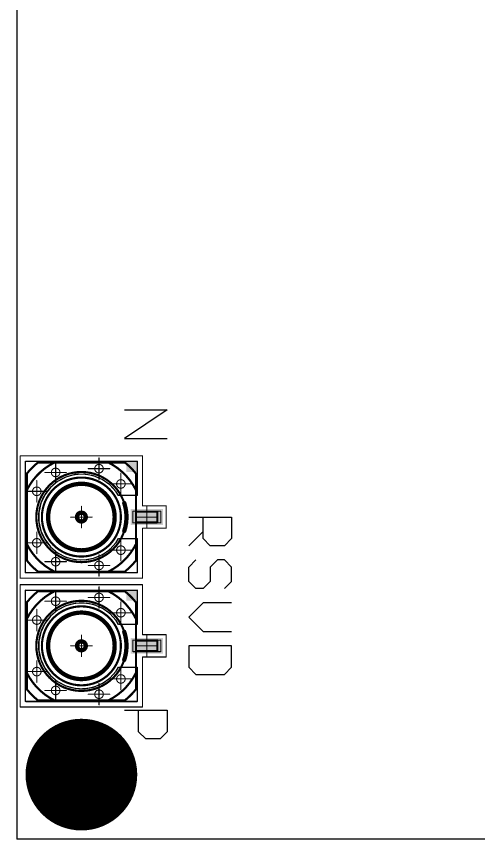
# Model space of a CAD drawing. Header units: millimetres. Extents: x 30 to 73, y 30 to 110.
# Drawn here: x 29.97 to 51.5, y 29.98 to 68.32 of the extents above; entities that cross this region are included whole.
import ezdxf

# ---------------------------------------------------------------- set-up
doc = ezdxf.new("R2010")
doc.units = ezdxf.units.MM
for name, color, linetype in [('BottomLayer', 5, 'Continuous'), ('BottomSolder', 6, 'Continuous'), ('Mechanical1', 6, 'Continuous'), ('Mechanical14', 56, 'Continuous'), ('Mechanical15', 56, 'Continuous'), ('Mechanical8', 56, 'Continuous'), ('MultiLayer', 9, 'Continuous'), ('PadHoleLayer', 156, 'Continuous'), ('TopLayer', 1, 'Continuous'), ('TopOverlay', 2, 'Continuous'), ('TopPaste', 8, 'Continuous'), ('TopSolder', 216, 'Continuous')]:
    doc.layers.add(name, color=color, linetype=linetype)

# ---------------------------------------------------------------- blocks, each defined once
blk = doc.blocks.new('MOLEX_85305_0232_7')
at = {"layer": 'Mechanical14', "const_width": 0.1}
for points in [[(0.25, 3.54), (-0.25, 3.54)], [(-0.25, 2.54), (-0.25, 3.54)], [(0.25, 2.54), (0.25, 3.54)], [(2.027, 2.54), (-2.028, 2.54)], [(-2.54, -2.028), (-2.54, 2.028)], [(2.54, -2.028), (2.54, 2.028)], [(2.027, -2.54), (-2.028, -2.54)]]:
    blk.add_lwpolyline(points, dxfattribs=at)
at = {"layer": 'Mechanical14'}
for points, const_width in [([(-0.275, 3.54, 1), (-0.225, 3.54, 1)], 0.05), ([(-0.275, 3.54, 1), (-0.225, 3.54, 1)], 0.05), ([(0.225, 3.54, 1), (0.275, 3.54, 1)], 0.05), ([(0.225, 3.54, 1), (0.275, 3.54, 1)], 0.05), ([(-2.053, 2.54, 1), (-2.003, 2.54, 1)], 0.05), ([(-2.053, 2.54, 1), (-2.003, 2.54, 1)], 0.05), ([(-1.284, 2.54, 1), (-1.234, 2.54, 1)], 0.05), ([(-0.275, 2.54, 1), (-0.225, 2.54, 1)], 0.05), ([(0.225, 2.54, 1), (0.275, 2.54, 1)], 0.05), ([(1.234, 2.54, 1), (1.284, 2.54, 1)], 0.05), ([(2.002, 2.54, 1), (2.052, 2.54, 1)], 0.05), ([(2.002, 2.54, 1), (2.052, 2.54, 1)], 0.05), ([(-2.565, 2.028, 1), (-2.515, 2.028, 1)], 0.05), ([(-2.565, 2.028, 1), (-2.515, 2.028, 1)], 0.05), ([(2.1, 0, 1), (-2.1, 0, 1)], 0.1), ([(2.515, 2.028, 1), (2.565, 2.028, 1)], 0.05), ([(2.515, 2.028, 1), (2.565, 2.028, 1)], 0.05), ([(1.84, 0, 1), (-1.84, 0, 1)], 0.1), ([(1.55, 0, 1), (-1.55, 0, 1)], 0.1), ([(-2.565, 1.259, 1), (-2.515, 1.259, 1)], 0.05), ([(2.515, 1.259, 1), (2.565, 1.259, 1)], 0.05), ([(-2.125, 0, 1), (-2.075, 0, 1)], 0.05), ([(-1.865, 0, 1), (-1.815, 0, 1)], 0.05), ([(-1.575, 0, 1), (-1.525, 0, 1)], 0.05), ([(0.205, 0, 1), (-0.205, 0, 1)], 0.1), ([(-0.23, 0, 1), (-0.18, 0, 1)], 0.05), ([(0.18, 0, 1), (0.23, 0, 1)], 0.05), ([(1.525, 0, 1), (1.575, 0, 1)], 0.05), ([(1.815, 0, 1), (1.865, 0, 1)], 0.05), ([(2.075, 0, 1), (2.125, 0, 1)], 0.05), ([(-2.565, -1.259, 1), (-2.515, -1.259, 1)], 0.05), ([(2.515, -1.259, 1), (2.565, -1.259, 1)], 0.05), ([(-2.565, -2.028, 1), (-2.515, -2.028, 1)], 0.05), ([(-2.565, -2.028, 1), (-2.515, -2.028, 1)], 0.05), ([(2.515, -2.028, 1), (2.565, -2.028, 1)], 0.05), ([(2.515, -2.028, 1), (2.565, -2.028, 1)], 0.05), ([(-2.053, -2.54, 1), (-2.003, -2.54, 1)], 0.05), ([(-2.053, -2.54, 1), (-2.003, -2.54, 1)], 0.05), ([(-1.284, -2.54, 1), (-1.234, -2.54, 1)], 0.05), ([(1.234, -2.54, 1), (1.284, -2.54, 1)], 0.05), ([(2.002, -2.54, 1), (2.052, -2.54, 1)], 0.05), ([(2.002, -2.54, 1), (2.052, -2.54, 1)], 0.05)]:
    blk.add_lwpolyline(points, format="xyb", close=True, dxfattribs=dict(at, const_width=const_width))
at = {"layer": 'Mechanical14', "const_width": 0.1}
for points in [[(-2.54, 1.259, -0.164024), (-1.259, 2.54)], [(-2.54, 2.028, -0.055923), (-2.028, 2.54)], [(1.259, 2.54, -0.164024), (2.54, 1.259)], [(2.027, 2.54, -0.055923), (2.54, 2.028)], [(-1.259, -2.54, -0.164024), (-2.54, -1.259)], [(2.54, -1.259, -0.164024), (1.259, -2.54)], [(-2.028, -2.54, -0.055923), (-2.54, -2.028)], [(2.54, -2.028, -0.055923), (2.027, -2.54)]]:
    blk.add_lwpolyline(points, format="xyb", dxfattribs=at)
at = {"layer": 'Mechanical15', "const_width": 0.05}
for points in [[(-0.52, 2.85), (-0.52, 3.95)], [(0.52, 3.95), (-0.52, 3.95)], [(0.52, 2.85), (0.52, 3.95)], [(-2.85, -2.85), (-2.85, 2.85)], [(-0.52, 2.85), (-2.85, 2.85)], [(2.85, 2.85), (0.52, 2.85)], [(2.85, -2.85), (2.85, 2.85)], [(2.85, -2.85), (-2.85, -2.85)]]:
    blk.add_lwpolyline(points, dxfattribs=at)
at = {"layer": 'Mechanical15', "const_width": 0.025}
for points in [[(-0.532, 3.95, 1), (-0.507, 3.95, 1)], [(-0.532, 3.95, 1), (-0.507, 3.95, 1)], [(0.507, 3.95, 1), (0.532, 3.95, 1)], [(0.507, 3.95, 1), (0.532, 3.95, 1)], [(-2.862, 2.85, 1), (-2.838, 2.85, 1)], [(-2.862, 2.85, 1), (-2.838, 2.85, 1)], [(-0.532, 2.85, 1), (-0.507, 2.85, 1)], [(-0.532, 2.85, 1), (-0.507, 2.85, 1)], [(0.507, 2.85, 1), (0.532, 2.85, 1)], [(0.507, 2.85, 1), (0.532, 2.85, 1)], [(2.838, 2.85, 1), (2.862, 2.85, 1)], [(2.838, 2.85, 1), (2.862, 2.85, 1)], [(-2.862, -2.85, 1), (-2.838, -2.85, 1)], [(-2.862, -2.85, 1), (-2.838, -2.85, 1)], [(2.838, -2.85, 1), (2.862, -2.85, 1)], [(2.838, -2.85, 1), (2.862, -2.85, 1)]]:
    blk.add_lwpolyline(points, format="xyb", close=True, dxfattribs=at)
at = {"layer": 'Mechanical8', "const_width": 0.05}
for points in [[(-0.27, 2.4), (-0.27, 3.7)], [(0.27, 3.7), (-0.27, 3.7)], [(0, 3.05), (0, 3.55)], [(0.27, 2.4), (0.27, 3.7)], [(0, 3.05), (-0.5, 3.05)], [(0.5, 3.05), (0, 3.05)], [(0, 2.55), (0, 3.05)], [(-1, 2.6), (-2.6, 2.6)], [(-2.6, -2.6), (-2.6, 2.6)], [(-1.543, 1.839), (-1.543, 2.339)], [(-1, 1.732), (-1, 2.6)], [(0.27, 2.4), (-0.27, 2.4)], [(1, 1.732), (1, 2.6)], [(2.6, 2.6), (1, 2.6)], [(1.543, 1.839), (1.543, 2.339)], [(2.6, -2.6), (2.6, 2.6)], [(-1.543, 1.839), (-2.043, 1.839)], [(-1.043, 1.839), (-1.543, 1.839)], [(-1.543, 1.339), (-1.543, 1.839)], [(1.543, 1.839), (1.043, 1.839)], [(2.043, 1.839), (1.543, 1.839)], [(1.543, 1.339), (1.543, 1.839)], [(-2.255, 0.821), (-2.255, 1.321)], [(2.255, 0.821), (2.255, 1.321)], [(-2.255, 0.821), (-2.755, 0.821)], [(-1.755, 0.821), (-2.255, 0.821)], [(-2.255, 0.321), (-2.255, 0.821)], [(2.255, 0.821), (1.755, 0.821)], [(2.755, 0.821), (2.255, 0.821)], [(2.255, 0.321), (2.255, 0.821)], [(0, 0), (0, 0.5)], [(0, 0), (-0.5, 0)], [(0.5, 0), (0, 0)], [(0, -0.5), (0, 0)], [(-2.079, -1.2), (-2.079, -0.7)], [(2.078, -1.2), (2.078, -0.7)], [(-2.079, -1.2), (-2.579, -1.2)], [(-1.579, -1.2), (-2.079, -1.2)], [(-2.079, -1.7), (-2.079, -1.2)], [(2.078, -1.2), (1.578, -1.2)], [(2.578, -1.2), (2.078, -1.2)], [(2.078, -1.7), (2.078, -1.2)], [(-1.2, -2.078), (-1.2, -1.578)], [(1.2, -2.078), (1.2, -1.578)], [(-1.2, -2.078), (-1.7, -2.078)], [(-0.7, -2.078), (-1.2, -2.078)], [(-1.2, -2.578), (-1.2, -2.078)], [(1.2, -2.078), (0.7, -2.078)], [(1.7, -2.078), (1.2, -2.078)], [(1.2, -2.578), (1.2, -2.078)], [(2.6, -2.6), (-2.6, -2.6)]]:
    blk.add_lwpolyline(points, dxfattribs=at)
at = {"layer": 'Mechanical8'}
for points, const_width in [([(-0.283, 3.7, 1), (-0.258, 3.7, 1)], 0.025), ([(-0.283, 3.7, 1), (-0.258, 3.7, 1)], 0.025), ([(-0.013, 3.55, 1), (0.012, 3.55, 1)], 0.025), ([(0.257, 3.7, 1), (0.282, 3.7, 1)], 0.025), ([(0.257, 3.7, 1), (0.282, 3.7, 1)], 0.025), ([(-0.513, 3.05, 1), (-0.488, 3.05, 1)], 0.025), ([(-0.013, 3.05, 1), (0.012, 3.05, 1)], 0.025), ([(-0.013, 3.05, 1), (0.012, 3.05, 1)], 0.025), ([(-0.013, 3.05, 1), (0.012, 3.05, 1)], 0.025), ([(-0.013, 3.05, 1), (0.012, 3.05, 1)], 0.025), ([(0.487, 3.05, 1), (0.512, 3.05, 1)], 0.025), ([(-2.613, 2.6, 1), (-2.588, 2.6, 1)], 0.025), ([(-2.613, 2.6, 1), (-2.588, 2.6, 1)], 0.025), ([(-1.555, 2.339, 1), (-1.53, 2.339, 1)], 0.025), ([(-1.013, 2.6, 1), (-0.988, 2.6, 1)], 0.025), ([(-1.013, 2.6, 1), (-0.988, 2.6, 1)], 0.025), ([(-0.283, 2.4, 1), (-0.258, 2.4, 1)], 0.025), ([(-0.283, 2.4, 1), (-0.258, 2.4, 1)], 0.025), ([(-0.013, 2.55, 1), (0.012, 2.55, 1)], 0.025), ([(0.257, 2.4, 1), (0.282, 2.4, 1)], 0.025), ([(0.257, 2.4, 1), (0.282, 2.4, 1)], 0.025), ([(0.987, 2.6, 1), (1.012, 2.6, 1)], 0.025), ([(0.987, 2.6, 1), (1.012, 2.6, 1)], 0.025), ([(1.53, 2.339, 1), (1.555, 2.339, 1)], 0.025), ([(2.587, 2.6, 1), (2.612, 2.6, 1)], 0.025), ([(2.587, 2.6, 1), (2.612, 2.6, 1)], 0.025), ([(-1.343, 1.839, 1), (-1.743, 1.839, 1)], 0.05), ([(1.743, 1.839, 1), (1.343, 1.839, 1)], 0.05), ([(-2.055, 1.839, 1), (-2.03, 1.839, 1)], 0.025), ([(-1.755, 1.839, 1), (-1.73, 1.839, 1)], 0.025), ([(-1.555, 1.839, 1), (-1.53, 1.839, 1)], 0.025), ([(-1.555, 1.839, 1), (-1.53, 1.839, 1)], 0.025), ([(-1.555, 1.839, 1), (-1.53, 1.839, 1)], 0.025), ([(-1.555, 1.839, 1), (-1.53, 1.839, 1)], 0.025), ([(-1.355, 1.839, 1), (-1.33, 1.839, 1)], 0.025), ([(-1.055, 1.839, 1), (-1.03, 1.839, 1)], 0.025), ([(-1.013, 1.732, 1), (-0.988, 1.732, 1)], 0.025), ([(-1.013, 1.732, 1), (-0.988, 1.732, 1)], 0.025), ([(0.987, 1.732, 1), (1.012, 1.732, 1)], 0.025), ([(0.987, 1.732, 1), (1.012, 1.732, 1)], 0.025), ([(1.03, 1.839, 1), (1.055, 1.839, 1)], 0.025), ([(1.33, 1.839, 1), (1.355, 1.839, 1)], 0.025), ([(1.53, 1.839, 1), (1.555, 1.839, 1)], 0.025), ([(1.53, 1.839, 1), (1.555, 1.839, 1)], 0.025), ([(1.53, 1.839, 1), (1.555, 1.839, 1)], 0.025), ([(1.53, 1.839, 1), (1.555, 1.839, 1)], 0.025), ([(1.73, 1.839, 1), (1.755, 1.839, 1)], 0.025), ([(2.03, 1.839, 1), (2.055, 1.839, 1)], 0.025), ([(-2.268, 1.321, 1), (-2.243, 1.321, 1)], 0.025), ([(-1.555, 1.339, 1), (-1.53, 1.339, 1)], 0.025), ([(1.53, 1.339, 1), (1.555, 1.339, 1)], 0.025), ([(2.243, 1.321, 1), (2.268, 1.321, 1)], 0.025), ([(-2.768, 0.821, 1), (-2.743, 0.821, 1)], 0.025), ([(-2.055, 0.821, 1), (-2.455, 0.821, 1)], 0.05), ([(-2.468, 0.821, 1), (-2.443, 0.821, 1)], 0.025), ([(-2.268, 0.821, 1), (-2.243, 0.821, 1)], 0.025), ([(-2.268, 0.821, 1), (-2.243, 0.821, 1)], 0.025), ([(-2.268, 0.821, 1), (-2.243, 0.821, 1)], 0.025), ([(-2.268, 0.821, 1), (-2.243, 0.821, 1)], 0.025), ([(-2.068, 0.821, 1), (-2.043, 0.821, 1)], 0.025), ([(-1.768, 0.821, 1), (-1.743, 0.821, 1)], 0.025), ([(1.743, 0.821, 1), (1.768, 0.821, 1)], 0.025), ([(2.455, 0.821, 1), (2.055, 0.821, 1)], 0.05), ([(2.043, 0.821, 1), (2.068, 0.821, 1)], 0.025), ([(2.243, 0.821, 1), (2.268, 0.821, 1)], 0.025), ([(2.243, 0.821, 1), (2.268, 0.821, 1)], 0.025), ([(2.243, 0.821, 1), (2.268, 0.821, 1)], 0.025), ([(2.243, 0.821, 1), (2.268, 0.821, 1)], 0.025), ([(2.443, 0.821, 1), (2.468, 0.821, 1)], 0.025), ([(2.743, 0.821, 1), (2.768, 0.821, 1)], 0.025), ([(-0.013, 0.5, 1), (0.012, 0.5, 1)], 0.025), ([(-2.268, 0.321, 1), (-2.243, 0.321, 1)], 0.025), ([(-0.513, 0, 1), (-0.488, 0, 1)], 0.025), ([(-0.013, 0, 1), (0.012, 0, 1)], 0.025), ([(-0.013, 0, 1), (0.012, 0, 1)], 0.025), ([(-0.013, 0, 1), (0.012, 0, 1)], 0.025), ([(-0.013, 0, 1), (0.012, 0, 1)], 0.025), ([(0.487, 0, 1), (0.512, 0, 1)], 0.025), ([(2.243, 0.321, 1), (2.268, 0.321, 1)], 0.025), ([(-2.091, -0.7, 1), (-2.066, -0.7, 1)], 0.025), ([(-0.013, -0.5, 1), (0.012, -0.5, 1)], 0.025), ([(2.066, -0.7, 1), (2.091, -0.7, 1)], 0.025), ([(-1.879, -1.2, 1), (-2.279, -1.2, 1)], 0.05), ([(2.278, -1.2, 1), (1.878, -1.2, 1)], 0.05), ([(-2.591, -1.2, 1), (-2.566, -1.2, 1)], 0.025), ([(-2.291, -1.2, 1), (-2.266, -1.2, 1)], 0.025), ([(-2.091, -1.2, 1), (-2.066, -1.2, 1)], 0.025), ([(-2.091, -1.2, 1), (-2.066, -1.2, 1)], 0.025), ([(-2.091, -1.2, 1), (-2.066, -1.2, 1)], 0.025), ([(-2.091, -1.2, 1), (-2.066, -1.2, 1)], 0.025), ([(-1.891, -1.2, 1), (-1.866, -1.2, 1)], 0.025), ([(-1.591, -1.2, 1), (-1.566, -1.2, 1)], 0.025), ([(1.566, -1.2, 1), (1.591, -1.2, 1)], 0.025), ([(1.866, -1.2, 1), (1.891, -1.2, 1)], 0.025), ([(2.066, -1.2, 1), (2.091, -1.2, 1)], 0.025), ([(2.066, -1.2, 1), (2.091, -1.2, 1)], 0.025), ([(2.066, -1.2, 1), (2.091, -1.2, 1)], 0.025), ([(2.066, -1.2, 1), (2.091, -1.2, 1)], 0.025), ([(2.266, -1.2, 1), (2.291, -1.2, 1)], 0.025), ([(2.566, -1.2, 1), (2.591, -1.2, 1)], 0.025), ([(-2.091, -1.7, 1), (-2.066, -1.7, 1)], 0.025), ([(-1, -2.078, 1), (-1.4, -2.078, 1)], 0.05), ([(-1.213, -1.578, 1), (-1.188, -1.578, 1)], 0.025), ([(1.4, -2.078, 1), (1, -2.078, 1)], 0.05), ([(1.187, -1.578, 1), (1.212, -1.578, 1)], 0.025), ([(2.066, -1.7, 1), (2.091, -1.7, 1)], 0.025), ([(-1.713, -2.078, 1), (-1.688, -2.078, 1)], 0.025), ([(-1.413, -2.078, 1), (-1.388, -2.078, 1)], 0.025), ([(-1.213, -2.078, 1), (-1.188, -2.078, 1)], 0.025), ([(-1.213, -2.078, 1), (-1.188, -2.078, 1)], 0.025), ([(-1.213, -2.078, 1), (-1.188, -2.078, 1)], 0.025), ([(-1.213, -2.078, 1), (-1.188, -2.078, 1)], 0.025), ([(-1.013, -2.078, 1), (-0.988, -2.078, 1)], 0.025), ([(-0.713, -2.078, 1), (-0.688, -2.078, 1)], 0.025), ([(0.687, -2.078, 1), (0.712, -2.078, 1)], 0.025), ([(0.987, -2.078, 1), (1.012, -2.078, 1)], 0.025), ([(1.187, -2.078, 1), (1.212, -2.078, 1)], 0.025), ([(1.187, -2.078, 1), (1.212, -2.078, 1)], 0.025), ([(1.187, -2.078, 1), (1.212, -2.078, 1)], 0.025), ([(1.187, -2.078, 1), (1.212, -2.078, 1)], 0.025), ([(1.387, -2.078, 1), (1.412, -2.078, 1)], 0.025), ([(1.687, -2.078, 1), (1.712, -2.078, 1)], 0.025), ([(-2.613, -2.6, 1), (-2.588, -2.6, 1)], 0.025), ([(-2.613, -2.6, 1), (-2.588, -2.6, 1)], 0.025), ([(-1.213, -2.578, 1), (-1.188, -2.578, 1)], 0.025), ([(1.187, -2.578, 1), (1.212, -2.578, 1)], 0.025), ([(2.587, -2.6, 1), (2.612, -2.6, 1)], 0.025), ([(2.587, -2.6, 1), (2.612, -2.6, 1)], 0.025)]:
    blk.add_lwpolyline(points, format="xyb", close=True, dxfattribs=dict(at, const_width=const_width))
at = {"layer": 'Mechanical8', "const_width": 0.05}
blk.add_lwpolyline([(1, 1.732, -3.732051), (-1, 1.732)], format="xyb", dxfattribs=at)
at = {"layer": 'TopLayer'}
for p, q in [((-2.6, -2.6), (-2.6, 2.6)), ((-2.6, 2.6), (-1, 2.6)), ((-1, 2.6), (-1, 1.732)), ((1, 1.732), (1, 2.6)), ((1, 2.6), (2.6, 2.6)), ((2.6, 2.6), (2.6, -2.6)), ((-1.183, 1.613), (-1.504, 1.319)), ((-1, 1.732), (-1.183, 1.613)), ((1.183, 1.613), (1, 1.732)), ((1, 1.732), (1, 1.732)), ((1.504, 1.319), (1.183, 1.613)), ((-1.504, 1.319), (-1.754, 0.962)), ((1.753, 0.962), (1.504, 1.319)), ((-1.754, 0.962), (-1.92, 0.56)), ((1.92, 0.56), (1.753, 0.962)), ((-1.92, 0.56), (-1.996, 0.131)), ((1.996, 0.131), (1.92, 0.56)), ((-1.996, 0.131), (-1.977, -0.304)), ((1.977, -0.304), (1.996, 0.131)), ((-1.977, -0.304), (-1.864, -0.725)), ((1.864, -0.725), (1.977, -0.304)), ((-1.864, -0.725), (-1.663, -1.111)), ((1.663, -1.111), (1.864, -0.725)), ((-1.663, -1.111), (-1.383, -1.445)), ((1.383, -1.445), (1.663, -1.111)), ((-1.383, -1.445), (-1.038, -1.71)), ((1.037, -1.71), (1.383, -1.445)), ((-1.038, -1.71), (-0.643, -1.894)), ((-0.643, -1.894), (-0.218, -1.988)), ((0.218, -1.988), (0.643, -1.894)), ((0.643, -1.894), (1.037, -1.71)), ((-0.218, -1.988), (0.218, -1.988)), ((2.6, -2.6), (-2.6, -2.6))]:
    blk.add_line(p, q, dxfattribs=at)
for points in [[(-0.27, 2.4), (0.27, 2.4), (-0.27, 3.7), (0.27, 3.7)], [(-2.6, 2.1), (-2.1, 2.1), (-2.6, 2.6), (-2.1, 2.6)]]:
    blk.add_solid(points, dxfattribs=at)
at = {"layer": 'TopOverlay', "const_width": 0.2}
blk.add_lwpolyline([(-0.65, 1.997, -0.158658), (0.65, 1.997)], format="xyb", dxfattribs=at)
at = {"layer": 'TopOverlay'}
for points, const_width in [([(-0.7, 1.997, 1), (-0.6, 1.997, 1)], 0.1), ([(0.6, 1.997, 1), (0.7, 1.997, 1)], 0.1), ([(1.55, 0, 1), (-1.55, 0, 1)], 0.2), ([(-1.6, 0, 1), (-1.5, 0, 1)], 0.1), ([(0.205, 0, 1), (-0.205, 0, 1)], 0.2), ([(-0.255, 0, 1), (-0.155, 0, 1)], 0.1), ([(0.155, 0, 1), (0.255, 0, 1)], 0.1), ([(1.5, 0, 1), (1.6, 0, 1)], 0.1)]:
    blk.add_lwpolyline(points, format="xyb", close=True, dxfattribs=dict(at, const_width=const_width))
at = {"layer": 'TopPaste'}
blk.add_solid([(-0.27, 2.4), (0.27, 2.4), (-0.27, 3.7), (0.27, 3.7)], dxfattribs=at)
at = {"layer": 'TopSolder'}
blk.add_solid([(-0.372, 2.298), (0.372, 2.298), (-0.372, 3.802), (0.372, 3.802)], dxfattribs=at)
blk = doc.blocks.new('MOLEX_85305_0232_8')
at = {"layer": 'Mechanical14', "const_width": 0.1}
for points in [[(0.25, 3.54), (-0.25, 3.54)], [(-0.25, 2.54), (-0.25, 3.54)], [(0.25, 2.54), (0.25, 3.54)], [(2.027, 2.54), (-2.028, 2.54)], [(-2.54, -2.028), (-2.54, 2.028)], [(2.54, -2.028), (2.54, 2.028)], [(2.027, -2.54), (-2.028, -2.54)]]:
    blk.add_lwpolyline(points, dxfattribs=at)
at = {"layer": 'Mechanical14'}
for points, const_width in [([(-0.275, 3.54, 1), (-0.225, 3.54, 1)], 0.05), ([(-0.275, 3.54, 1), (-0.225, 3.54, 1)], 0.05), ([(0.225, 3.54, 1), (0.275, 3.54, 1)], 0.05), ([(0.225, 3.54, 1), (0.275, 3.54, 1)], 0.05), ([(-2.053, 2.54, 1), (-2.003, 2.54, 1)], 0.05), ([(-2.053, 2.54, 1), (-2.003, 2.54, 1)], 0.05), ([(-1.284, 2.54, 1), (-1.234, 2.54, 1)], 0.05), ([(-0.275, 2.54, 1), (-0.225, 2.54, 1)], 0.05), ([(0.225, 2.54, 1), (0.275, 2.54, 1)], 0.05), ([(1.234, 2.54, 1), (1.284, 2.54, 1)], 0.05), ([(2.002, 2.54, 1), (2.052, 2.54, 1)], 0.05), ([(2.002, 2.54, 1), (2.052, 2.54, 1)], 0.05), ([(-2.565, 2.028, 1), (-2.515, 2.028, 1)], 0.05), ([(-2.565, 2.028, 1), (-2.515, 2.028, 1)], 0.05), ([(2.1, 0, 1), (-2.1, 0, 1)], 0.1), ([(2.515, 2.028, 1), (2.565, 2.028, 1)], 0.05), ([(2.515, 2.028, 1), (2.565, 2.028, 1)], 0.05), ([(1.84, 0, 1), (-1.84, 0, 1)], 0.1), ([(1.55, 0, 1), (-1.55, 0, 1)], 0.1), ([(-2.565, 1.259, 1), (-2.515, 1.259, 1)], 0.05), ([(2.515, 1.259, 1), (2.565, 1.259, 1)], 0.05), ([(-2.125, 0, 1), (-2.075, 0, 1)], 0.05), ([(-1.865, 0, 1), (-1.815, 0, 1)], 0.05), ([(-1.575, 0, 1), (-1.525, 0, 1)], 0.05), ([(0.205, 0, 1), (-0.205, 0, 1)], 0.1), ([(-0.23, 0, 1), (-0.18, 0, 1)], 0.05), ([(0.18, 0, 1), (0.23, 0, 1)], 0.05), ([(1.525, 0, 1), (1.575, 0, 1)], 0.05), ([(1.815, 0, 1), (1.865, 0, 1)], 0.05), ([(2.075, 0, 1), (2.125, 0, 1)], 0.05), ([(-2.565, -1.259, 1), (-2.515, -1.259, 1)], 0.05), ([(2.515, -1.259, 1), (2.565, -1.259, 1)], 0.05), ([(-2.565, -2.028, 1), (-2.515, -2.028, 1)], 0.05), ([(-2.565, -2.028, 1), (-2.515, -2.028, 1)], 0.05), ([(2.515, -2.028, 1), (2.565, -2.028, 1)], 0.05), ([(2.515, -2.028, 1), (2.565, -2.028, 1)], 0.05), ([(-2.053, -2.54, 1), (-2.003, -2.54, 1)], 0.05), ([(-2.053, -2.54, 1), (-2.003, -2.54, 1)], 0.05), ([(-1.284, -2.54, 1), (-1.234, -2.54, 1)], 0.05), ([(1.234, -2.54, 1), (1.284, -2.54, 1)], 0.05), ([(2.002, -2.54, 1), (2.052, -2.54, 1)], 0.05), ([(2.002, -2.54, 1), (2.052, -2.54, 1)], 0.05)]:
    blk.add_lwpolyline(points, format="xyb", close=True, dxfattribs=dict(at, const_width=const_width))
at = {"layer": 'Mechanical14', "const_width": 0.1}
for points in [[(-2.54, 1.259, -0.164024), (-1.259, 2.54)], [(-2.54, 2.028, -0.055923), (-2.028, 2.54)], [(1.259, 2.54, -0.164024), (2.54, 1.259)], [(2.027, 2.54, -0.055923), (2.54, 2.028)], [(-1.259, -2.54, -0.164024), (-2.54, -1.259)], [(2.54, -1.259, -0.164024), (1.259, -2.54)], [(-2.028, -2.54, -0.055923), (-2.54, -2.028)], [(2.54, -2.028, -0.055923), (2.027, -2.54)]]:
    blk.add_lwpolyline(points, format="xyb", dxfattribs=at)
at = {"layer": 'Mechanical15', "const_width": 0.05}
for points in [[(-0.52, 2.85), (-0.52, 3.95)], [(0.52, 3.95), (-0.52, 3.95)], [(0.52, 2.85), (0.52, 3.95)], [(-2.85, -2.85), (-2.85, 2.85)], [(-0.52, 2.85), (-2.85, 2.85)], [(2.85, 2.85), (0.52, 2.85)], [(2.85, -2.85), (2.85, 2.85)], [(2.85, -2.85), (-2.85, -2.85)]]:
    blk.add_lwpolyline(points, dxfattribs=at)
at = {"layer": 'Mechanical15', "const_width": 0.025}
for points in [[(-0.532, 3.95, 1), (-0.507, 3.95, 1)], [(-0.532, 3.95, 1), (-0.507, 3.95, 1)], [(0.507, 3.95, 1), (0.532, 3.95, 1)], [(0.507, 3.95, 1), (0.532, 3.95, 1)], [(-2.862, 2.85, 1), (-2.838, 2.85, 1)], [(-2.862, 2.85, 1), (-2.838, 2.85, 1)], [(-0.532, 2.85, 1), (-0.507, 2.85, 1)], [(-0.532, 2.85, 1), (-0.507, 2.85, 1)], [(0.507, 2.85, 1), (0.532, 2.85, 1)], [(0.507, 2.85, 1), (0.532, 2.85, 1)], [(2.838, 2.85, 1), (2.862, 2.85, 1)], [(2.838, 2.85, 1), (2.862, 2.85, 1)], [(-2.862, -2.85, 1), (-2.838, -2.85, 1)], [(-2.862, -2.85, 1), (-2.838, -2.85, 1)], [(2.838, -2.85, 1), (2.862, -2.85, 1)], [(2.838, -2.85, 1), (2.862, -2.85, 1)]]:
    blk.add_lwpolyline(points, format="xyb", close=True, dxfattribs=at)
at = {"layer": 'Mechanical8', "const_width": 0.05}
for points in [[(-0.27, 2.4), (-0.27, 3.7)], [(0.27, 3.7), (-0.27, 3.7)], [(0, 3.05), (0, 3.55)], [(0.27, 2.4), (0.27, 3.7)], [(0, 3.05), (-0.5, 3.05)], [(0.5, 3.05), (0, 3.05)], [(0, 2.55), (0, 3.05)], [(-1, 2.6), (-2.6, 2.6)], [(-2.6, -2.6), (-2.6, 2.6)], [(-1.543, 1.839), (-1.543, 2.339)], [(-1, 1.732), (-1, 2.6)], [(0.27, 2.4), (-0.27, 2.4)], [(1, 1.732), (1, 2.6)], [(2.6, 2.6), (1, 2.6)], [(1.543, 1.839), (1.543, 2.339)], [(2.6, -2.6), (2.6, 2.6)], [(-1.543, 1.839), (-2.043, 1.839)], [(-1.043, 1.839), (-1.543, 1.839)], [(-1.543, 1.339), (-1.543, 1.839)], [(1.543, 1.839), (1.043, 1.839)], [(2.043, 1.839), (1.543, 1.839)], [(1.543, 1.339), (1.543, 1.839)], [(-2.255, 0.821), (-2.255, 1.321)], [(2.255, 0.821), (2.255, 1.321)], [(-2.255, 0.821), (-2.755, 0.821)], [(-1.755, 0.821), (-2.255, 0.821)], [(-2.255, 0.321), (-2.255, 0.821)], [(2.255, 0.821), (1.755, 0.821)], [(2.755, 0.821), (2.255, 0.821)], [(2.255, 0.321), (2.255, 0.821)], [(0, 0), (0, 0.5)], [(0, 0), (-0.5, 0)], [(0.5, 0), (0, 0)], [(0, -0.5), (0, 0)], [(-2.079, -1.2), (-2.079, -0.7)], [(2.078, -1.2), (2.078, -0.7)], [(-2.079, -1.2), (-2.579, -1.2)], [(-1.579, -1.2), (-2.079, -1.2)], [(-2.079, -1.7), (-2.079, -1.2)], [(2.078, -1.2), (1.578, -1.2)], [(2.578, -1.2), (2.078, -1.2)], [(2.078, -1.7), (2.078, -1.2)], [(-1.2, -2.078), (-1.2, -1.578)], [(1.2, -2.078), (1.2, -1.578)], [(-1.2, -2.078), (-1.7, -2.078)], [(-0.7, -2.078), (-1.2, -2.078)], [(-1.2, -2.578), (-1.2, -2.078)], [(1.2, -2.078), (0.7, -2.078)], [(1.7, -2.078), (1.2, -2.078)], [(1.2, -2.578), (1.2, -2.078)], [(2.6, -2.6), (-2.6, -2.6)]]:
    blk.add_lwpolyline(points, dxfattribs=at)
at = {"layer": 'Mechanical8'}
for points, const_width in [([(-0.283, 3.7, 1), (-0.258, 3.7, 1)], 0.025), ([(-0.283, 3.7, 1), (-0.258, 3.7, 1)], 0.025), ([(-0.013, 3.55, 1), (0.012, 3.55, 1)], 0.025), ([(0.257, 3.7, 1), (0.282, 3.7, 1)], 0.025), ([(0.257, 3.7, 1), (0.282, 3.7, 1)], 0.025), ([(-0.513, 3.05, 1), (-0.488, 3.05, 1)], 0.025), ([(-0.013, 3.05, 1), (0.012, 3.05, 1)], 0.025), ([(-0.013, 3.05, 1), (0.012, 3.05, 1)], 0.025), ([(-0.013, 3.05, 1), (0.012, 3.05, 1)], 0.025), ([(-0.013, 3.05, 1), (0.012, 3.05, 1)], 0.025), ([(0.487, 3.05, 1), (0.512, 3.05, 1)], 0.025), ([(-2.613, 2.6, 1), (-2.588, 2.6, 1)], 0.025), ([(-2.613, 2.6, 1), (-2.588, 2.6, 1)], 0.025), ([(-1.555, 2.339, 1), (-1.53, 2.339, 1)], 0.025), ([(-1.013, 2.6, 1), (-0.988, 2.6, 1)], 0.025), ([(-1.013, 2.6, 1), (-0.988, 2.6, 1)], 0.025), ([(-0.283, 2.4, 1), (-0.258, 2.4, 1)], 0.025), ([(-0.283, 2.4, 1), (-0.258, 2.4, 1)], 0.025), ([(-0.013, 2.55, 1), (0.012, 2.55, 1)], 0.025), ([(0.257, 2.4, 1), (0.282, 2.4, 1)], 0.025), ([(0.257, 2.4, 1), (0.282, 2.4, 1)], 0.025), ([(0.987, 2.6, 1), (1.012, 2.6, 1)], 0.025), ([(0.987, 2.6, 1), (1.012, 2.6, 1)], 0.025), ([(1.53, 2.339, 1), (1.555, 2.339, 1)], 0.025), ([(2.587, 2.6, 1), (2.612, 2.6, 1)], 0.025), ([(2.587, 2.6, 1), (2.612, 2.6, 1)], 0.025), ([(-1.343, 1.839, 1), (-1.743, 1.839, 1)], 0.05), ([(1.743, 1.839, 1), (1.343, 1.839, 1)], 0.05), ([(-2.055, 1.839, 1), (-2.03, 1.839, 1)], 0.025), ([(-1.755, 1.839, 1), (-1.73, 1.839, 1)], 0.025), ([(-1.555, 1.839, 1), (-1.53, 1.839, 1)], 0.025), ([(-1.555, 1.839, 1), (-1.53, 1.839, 1)], 0.025), ([(-1.555, 1.839, 1), (-1.53, 1.839, 1)], 0.025), ([(-1.555, 1.839, 1), (-1.53, 1.839, 1)], 0.025), ([(-1.355, 1.839, 1), (-1.33, 1.839, 1)], 0.025), ([(-1.055, 1.839, 1), (-1.03, 1.839, 1)], 0.025), ([(-1.013, 1.732, 1), (-0.988, 1.732, 1)], 0.025), ([(-1.013, 1.732, 1), (-0.988, 1.732, 1)], 0.025), ([(0.987, 1.732, 1), (1.012, 1.732, 1)], 0.025), ([(0.987, 1.732, 1), (1.012, 1.732, 1)], 0.025), ([(1.03, 1.839, 1), (1.055, 1.839, 1)], 0.025), ([(1.33, 1.839, 1), (1.355, 1.839, 1)], 0.025), ([(1.53, 1.839, 1), (1.555, 1.839, 1)], 0.025), ([(1.53, 1.839, 1), (1.555, 1.839, 1)], 0.025), ([(1.53, 1.839, 1), (1.555, 1.839, 1)], 0.025), ([(1.53, 1.839, 1), (1.555, 1.839, 1)], 0.025), ([(1.73, 1.839, 1), (1.755, 1.839, 1)], 0.025), ([(2.03, 1.839, 1), (2.055, 1.839, 1)], 0.025), ([(-2.268, 1.321, 1), (-2.243, 1.321, 1)], 0.025), ([(-1.555, 1.339, 1), (-1.53, 1.339, 1)], 0.025), ([(1.53, 1.339, 1), (1.555, 1.339, 1)], 0.025), ([(2.243, 1.321, 1), (2.268, 1.321, 1)], 0.025), ([(-2.768, 0.821, 1), (-2.743, 0.821, 1)], 0.025), ([(-2.055, 0.821, 1), (-2.455, 0.821, 1)], 0.05), ([(-2.468, 0.821, 1), (-2.443, 0.821, 1)], 0.025), ([(-2.268, 0.821, 1), (-2.243, 0.821, 1)], 0.025), ([(-2.268, 0.821, 1), (-2.243, 0.821, 1)], 0.025), ([(-2.268, 0.821, 1), (-2.243, 0.821, 1)], 0.025), ([(-2.268, 0.821, 1), (-2.243, 0.821, 1)], 0.025), ([(-2.068, 0.821, 1), (-2.043, 0.821, 1)], 0.025), ([(-1.768, 0.821, 1), (-1.743, 0.821, 1)], 0.025), ([(1.743, 0.821, 1), (1.768, 0.821, 1)], 0.025), ([(2.455, 0.821, 1), (2.055, 0.821, 1)], 0.05), ([(2.043, 0.821, 1), (2.068, 0.821, 1)], 0.025), ([(2.243, 0.821, 1), (2.268, 0.821, 1)], 0.025), ([(2.243, 0.821, 1), (2.268, 0.821, 1)], 0.025), ([(2.243, 0.821, 1), (2.268, 0.821, 1)], 0.025), ([(2.243, 0.821, 1), (2.268, 0.821, 1)], 0.025), ([(2.443, 0.821, 1), (2.468, 0.821, 1)], 0.025), ([(2.743, 0.821, 1), (2.768, 0.821, 1)], 0.025), ([(-0.013, 0.5, 1), (0.012, 0.5, 1)], 0.025), ([(-2.268, 0.321, 1), (-2.243, 0.321, 1)], 0.025), ([(-0.513, 0, 1), (-0.488, 0, 1)], 0.025), ([(-0.013, 0, 1), (0.012, 0, 1)], 0.025), ([(-0.013, 0, 1), (0.012, 0, 1)], 0.025), ([(-0.013, 0, 1), (0.012, 0, 1)], 0.025), ([(-0.013, 0, 1), (0.012, 0, 1)], 0.025), ([(0.487, 0, 1), (0.512, 0, 1)], 0.025), ([(2.243, 0.321, 1), (2.268, 0.321, 1)], 0.025), ([(-2.091, -0.7, 1), (-2.066, -0.7, 1)], 0.025), ([(-0.013, -0.5, 1), (0.012, -0.5, 1)], 0.025), ([(2.066, -0.7, 1), (2.091, -0.7, 1)], 0.025), ([(-1.879, -1.2, 1), (-2.279, -1.2, 1)], 0.05), ([(2.278, -1.2, 1), (1.878, -1.2, 1)], 0.05), ([(-2.591, -1.2, 1), (-2.566, -1.2, 1)], 0.025), ([(-2.291, -1.2, 1), (-2.266, -1.2, 1)], 0.025), ([(-2.091, -1.2, 1), (-2.066, -1.2, 1)], 0.025), ([(-2.091, -1.2, 1), (-2.066, -1.2, 1)], 0.025), ([(-2.091, -1.2, 1), (-2.066, -1.2, 1)], 0.025), ([(-2.091, -1.2, 1), (-2.066, -1.2, 1)], 0.025), ([(-1.891, -1.2, 1), (-1.866, -1.2, 1)], 0.025), ([(-1.591, -1.2, 1), (-1.566, -1.2, 1)], 0.025), ([(1.566, -1.2, 1), (1.591, -1.2, 1)], 0.025), ([(1.866, -1.2, 1), (1.891, -1.2, 1)], 0.025), ([(2.066, -1.2, 1), (2.091, -1.2, 1)], 0.025), ([(2.066, -1.2, 1), (2.091, -1.2, 1)], 0.025), ([(2.066, -1.2, 1), (2.091, -1.2, 1)], 0.025), ([(2.066, -1.2, 1), (2.091, -1.2, 1)], 0.025), ([(2.266, -1.2, 1), (2.291, -1.2, 1)], 0.025), ([(2.566, -1.2, 1), (2.591, -1.2, 1)], 0.025), ([(-2.091, -1.7, 1), (-2.066, -1.7, 1)], 0.025), ([(-1, -2.078, 1), (-1.4, -2.078, 1)], 0.05), ([(-1.213, -1.578, 1), (-1.188, -1.578, 1)], 0.025), ([(1.4, -2.078, 1), (1, -2.078, 1)], 0.05), ([(1.187, -1.578, 1), (1.212, -1.578, 1)], 0.025), ([(2.066, -1.7, 1), (2.091, -1.7, 1)], 0.025), ([(-1.713, -2.078, 1), (-1.688, -2.078, 1)], 0.025), ([(-1.413, -2.078, 1), (-1.388, -2.078, 1)], 0.025), ([(-1.213, -2.078, 1), (-1.188, -2.078, 1)], 0.025), ([(-1.213, -2.078, 1), (-1.188, -2.078, 1)], 0.025), ([(-1.213, -2.078, 1), (-1.188, -2.078, 1)], 0.025), ([(-1.213, -2.078, 1), (-1.188, -2.078, 1)], 0.025), ([(-1.013, -2.078, 1), (-0.988, -2.078, 1)], 0.025), ([(-0.713, -2.078, 1), (-0.688, -2.078, 1)], 0.025), ([(0.687, -2.078, 1), (0.712, -2.078, 1)], 0.025), ([(0.987, -2.078, 1), (1.012, -2.078, 1)], 0.025), ([(1.187, -2.078, 1), (1.212, -2.078, 1)], 0.025), ([(1.187, -2.078, 1), (1.212, -2.078, 1)], 0.025), ([(1.187, -2.078, 1), (1.212, -2.078, 1)], 0.025), ([(1.187, -2.078, 1), (1.212, -2.078, 1)], 0.025), ([(1.387, -2.078, 1), (1.412, -2.078, 1)], 0.025), ([(1.687, -2.078, 1), (1.712, -2.078, 1)], 0.025), ([(-2.613, -2.6, 1), (-2.588, -2.6, 1)], 0.025), ([(-2.613, -2.6, 1), (-2.588, -2.6, 1)], 0.025), ([(-1.213, -2.578, 1), (-1.188, -2.578, 1)], 0.025), ([(1.187, -2.578, 1), (1.212, -2.578, 1)], 0.025), ([(2.587, -2.6, 1), (2.612, -2.6, 1)], 0.025), ([(2.587, -2.6, 1), (2.612, -2.6, 1)], 0.025)]:
    blk.add_lwpolyline(points, format="xyb", close=True, dxfattribs=dict(at, const_width=const_width))
at = {"layer": 'Mechanical8', "const_width": 0.05}
blk.add_lwpolyline([(1, 1.732, -3.732051), (-1, 1.732)], format="xyb", dxfattribs=at)
at = {"layer": 'TopLayer'}
for p, q in [((-2.6, -2.6), (-2.6, 2.6)), ((-2.6, 2.6), (-1, 2.6)), ((-1, 2.6), (-1, 1.732)), ((1, 1.732), (1, 2.6)), ((1, 2.6), (2.6, 2.6)), ((2.6, 2.6), (2.6, -2.6)), ((-1.183, 1.613), (-1.504, 1.319)), ((-1, 1.732), (-1.183, 1.613)), ((1.183, 1.613), (1, 1.732)), ((1, 1.732), (1, 1.732)), ((1.504, 1.319), (1.183, 1.613)), ((-1.504, 1.319), (-1.754, 0.962)), ((1.753, 0.962), (1.504, 1.319)), ((-1.754, 0.962), (-1.92, 0.56)), ((1.92, 0.56), (1.753, 0.962)), ((-1.92, 0.56), (-1.996, 0.131)), ((1.996, 0.131), (1.92, 0.56)), ((-1.996, 0.131), (-1.977, -0.304)), ((1.977, -0.304), (1.996, 0.131)), ((-1.977, -0.304), (-1.864, -0.725)), ((1.864, -0.725), (1.977, -0.304)), ((-1.864, -0.725), (-1.663, -1.111)), ((1.663, -1.111), (1.864, -0.725)), ((-1.663, -1.111), (-1.383, -1.445)), ((1.383, -1.445), (1.663, -1.111)), ((-1.383, -1.445), (-1.038, -1.71)), ((1.037, -1.71), (1.383, -1.445)), ((-1.038, -1.71), (-0.643, -1.894)), ((-0.643, -1.894), (-0.218, -1.988)), ((0.218, -1.988), (0.643, -1.894)), ((0.643, -1.894), (1.037, -1.71)), ((-0.218, -1.988), (0.218, -1.988)), ((2.6, -2.6), (-2.6, -2.6))]:
    blk.add_line(p, q, dxfattribs=at)
for points in [[(-0.27, 2.4), (0.27, 2.4), (-0.27, 3.7), (0.27, 3.7)], [(-2.6, 2.1), (-2.1, 2.1), (-2.6, 2.6), (-2.1, 2.6)]]:
    blk.add_solid(points, dxfattribs=at)
at = {"layer": 'TopOverlay', "const_width": 0.2}
blk.add_lwpolyline([(-0.65, 1.997, -0.158658), (0.65, 1.997)], format="xyb", dxfattribs=at)
at = {"layer": 'TopOverlay'}
for points, const_width in [([(-0.7, 1.997, 1), (-0.6, 1.997, 1)], 0.1), ([(0.6, 1.997, 1), (0.7, 1.997, 1)], 0.1), ([(1.55, 0, 1), (-1.55, 0, 1)], 0.2), ([(-1.6, 0, 1), (-1.5, 0, 1)], 0.1), ([(0.205, 0, 1), (-0.205, 0, 1)], 0.2), ([(-0.255, 0, 1), (-0.155, 0, 1)], 0.1), ([(0.155, 0, 1), (0.255, 0, 1)], 0.1), ([(1.5, 0, 1), (1.6, 0, 1)], 0.1)]:
    blk.add_lwpolyline(points, format="xyb", close=True, dxfattribs=dict(at, const_width=const_width))
at = {"layer": 'TopPaste'}
blk.add_solid([(-0.27, 2.4), (0.27, 2.4), (-0.27, 3.7), (0.27, 3.7)], dxfattribs=at)
at = {"layer": 'TopSolder'}
blk.add_solid([(-0.372, 2.298), (0.372, 2.298), (-0.372, 3.802), (0.372, 3.802)], dxfattribs=at)

msp = doc.modelspace()

# ---------------------------------------------------------------- linework, layer by layer
at = {"layer": 'BottomLayer', "const_width": 2.5}
msp.add_lwpolyline([(31.75, 33, 1), (34.25, 33, 1)], format="xyb", close=True, dxfattribs=at)
at = {"layer": 'BottomSolder', "const_width": 2.602}
msp.add_lwpolyline([(31.699, 33, 1), (34.301, 33, 1)], format="xyb", close=True, dxfattribs=at)
at = {"layer": 'Mechanical1', "const_width": 0.05}
for points in [[(30, 30), (30, 110)], [(30, 30), (33, 30)], [(33, 30), (73, 30)]]:
    msp.add_lwpolyline(points, dxfattribs=at)
at = {"layer": 'Mechanical1', "const_width": 0.025}
for points in [[(29.987, 30, 1), (30.012, 30, 1)], [(29.987, 30, 1), (30.012, 30, 1)], [(32.987, 30, 1), (33.012, 30, 1)], [(32.987, 30, 1), (33.012, 30, 1)]]:
    msp.add_lwpolyline(points, format="xyb", close=True, dxfattribs=at)
at = {"layer": 'MultiLayer', "const_width": 2.5}
msp.add_lwpolyline([(31.75, 33, 1), (34.25, 33, 1)], format="xyb", close=True, dxfattribs=at)
at = {"layer": 'PadHoleLayer', "const_width": 1.3}
msp.add_lwpolyline([(32.35, 33, 1), (33.65, 33, 1)], format="xyb", close=True, dxfattribs=at)
at = {"layer": 'TopLayer', "const_width": 2.5}
msp.add_lwpolyline([(31.75, 33, 1), (34.25, 33, 1)], format="xyb", close=True, dxfattribs=at)
at = {"layer": 'TopOverlay'}
for p, q in [((35, 50), (36.999, 50)), ((36.999, 50), (35, 48.667)), ((35, 48.667), (36.999, 48.667)), ((38, 45), (39.999, 45)), ((38.666, 44), (38.666, 45)), ((39.999, 45), (39.999, 44)), ((38.666, 44.334), (38, 43.667)), ((39, 43.667), (38.666, 44)), ((39.999, 44), (39.666, 43.667)), ((39.666, 43.667), (39, 43.667)), ((38, 42.667), (38.333, 43.001)), ((39.333, 43.001), (39, 42.667)), ((39.666, 43.001), (39.333, 43.001)), ((39.999, 42.667), (39.666, 43.001)), ((38, 42.001), (38, 42.667)), ((39, 42.667), (39, 42.001)), ((39.999, 42.001), (39.999, 42.667)), ((38.333, 41.668), (38, 42.001)), ((39, 42.001), (38.666, 41.668)), ((39.666, 41.668), (39.999, 42.001)), ((38.666, 41.668), (38.333, 41.668)), ((38.666, 41.001), (38, 40.335)), ((39.999, 41.001), (38.666, 41.001)), ((38, 40.335), (38.666, 39.668)), ((38.666, 39.668), (39.999, 39.668)), ((39.999, 39.002), (38, 39.002)), ((38, 39.002), (38, 38.002)), ((39.999, 38.002), (39.999, 39.002)), ((38, 38.002), (38.333, 37.669)), ((39.666, 37.669), (39.999, 38.002)), ((38.333, 37.669), (39.666, 37.669)), ((35, 36), (36.999, 36)), ((35.666, 35), (35.666, 36)), ((36.999, 36), (36.999, 35)), ((36, 34.667), (35.666, 35)), ((36.999, 35), (36.666, 34.667)), ((36.666, 34.667), (36, 34.667))]:
    msp.add_line(p, q, dxfattribs=at)
at = {"layer": 'TopSolder', "const_width": 2.602}
msp.add_lwpolyline([(31.699, 33, 1), (34.301, 33, 1)], format="xyb", close=True, dxfattribs=at)

# ---------------------------------------------------------------- block references
at = {"rotation": 270}
for name, p in [('MOLEX_85305_0232_7', (33, 45)), ('MOLEX_85305_0232_8', (33, 39))]:
    msp.add_blockref(name, p, dxfattribs=at)

doc.saveas('drawing.dxf')
